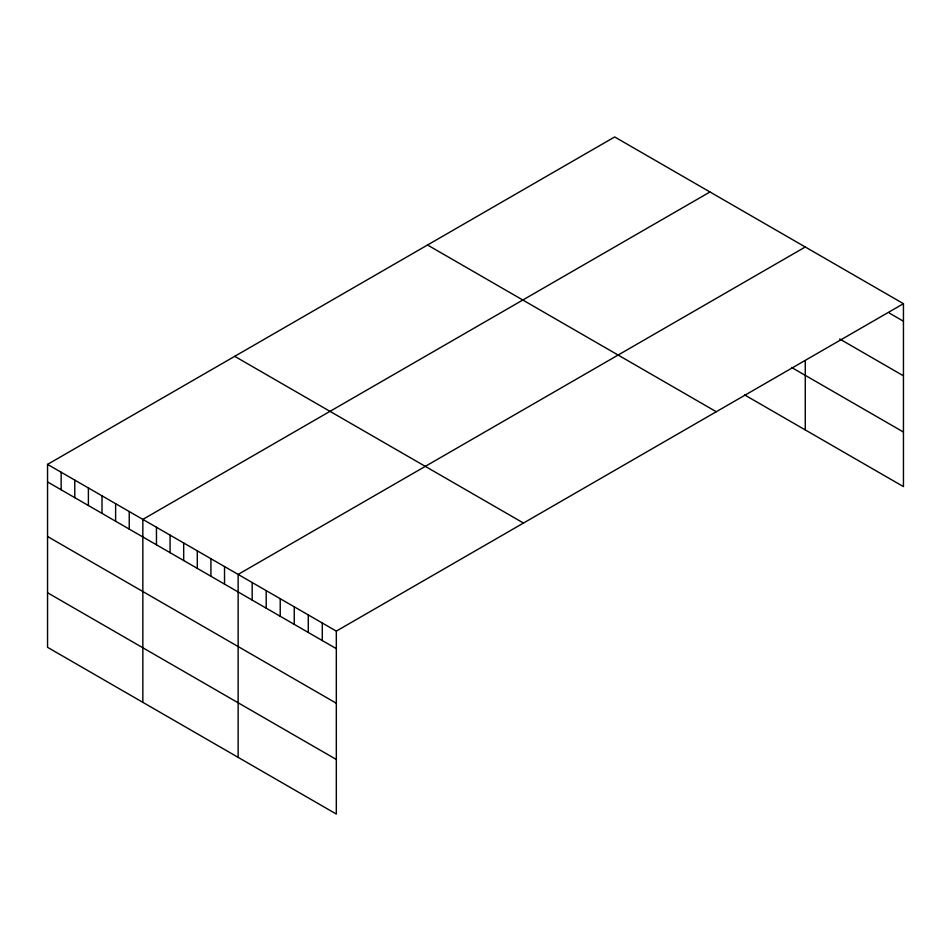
<?xml version="1.0" encoding="UTF-8"?>
<svg xmlns="http://www.w3.org/2000/svg" width="951" height="951" viewBox="0 0 951 951"><rect width="100%" height="100%" fill="white"/><g stroke="black" fill="none" stroke-linecap="round" stroke-linejoin="round"><path stroke-width="1.43" d="M47.55 464.385L336.321 631.107L336.321 814.044L47.55 647.322L47.55 464.385L614.679 136.956L903.45 303.678L903.45 486.615L744.621 394.915M709.969 191.971L142.84 519.401L142.84 702.337M805.271 246.998L238.142 574.416L238.142 757.353M336.321 631.107L903.45 303.678M889.423 313.129L903.45 321.236M839.697 338.996L903.45 375.811M791.648 367.49L903.45 432.039M427.522 245.001L716.293 411.735M234.707 356.328L523.478 523.05M47.55 481.931L336.321 648.653M47.55 536.507L336.321 703.241M47.55 592.746L336.321 759.469M805.271 361.297L805.271 429.935M322.294 623.012L322.294 640.558M308.279 614.905L308.279 632.463M294.251 606.809L294.251 624.367M280.224 598.714L280.224 616.272M266.197 590.619L266.197 608.164M252.17 582.523L252.17 600.069M224.531 566.558L224.531 584.116M210.92 558.701L210.92 576.258M197.297 550.843L197.297 568.389M183.686 542.985L183.686 560.531M170.074 535.116L170.074 552.674M156.463 527.258L156.463 544.816M129.229 511.543L129.229 529.089M115.618 503.685L115.618 521.231M102.007 495.828L102.007 513.374M88.395 487.958L88.395 505.516M74.772 480.1L74.772 497.658M61.161 472.243L61.161 489.801"/></g></svg>
